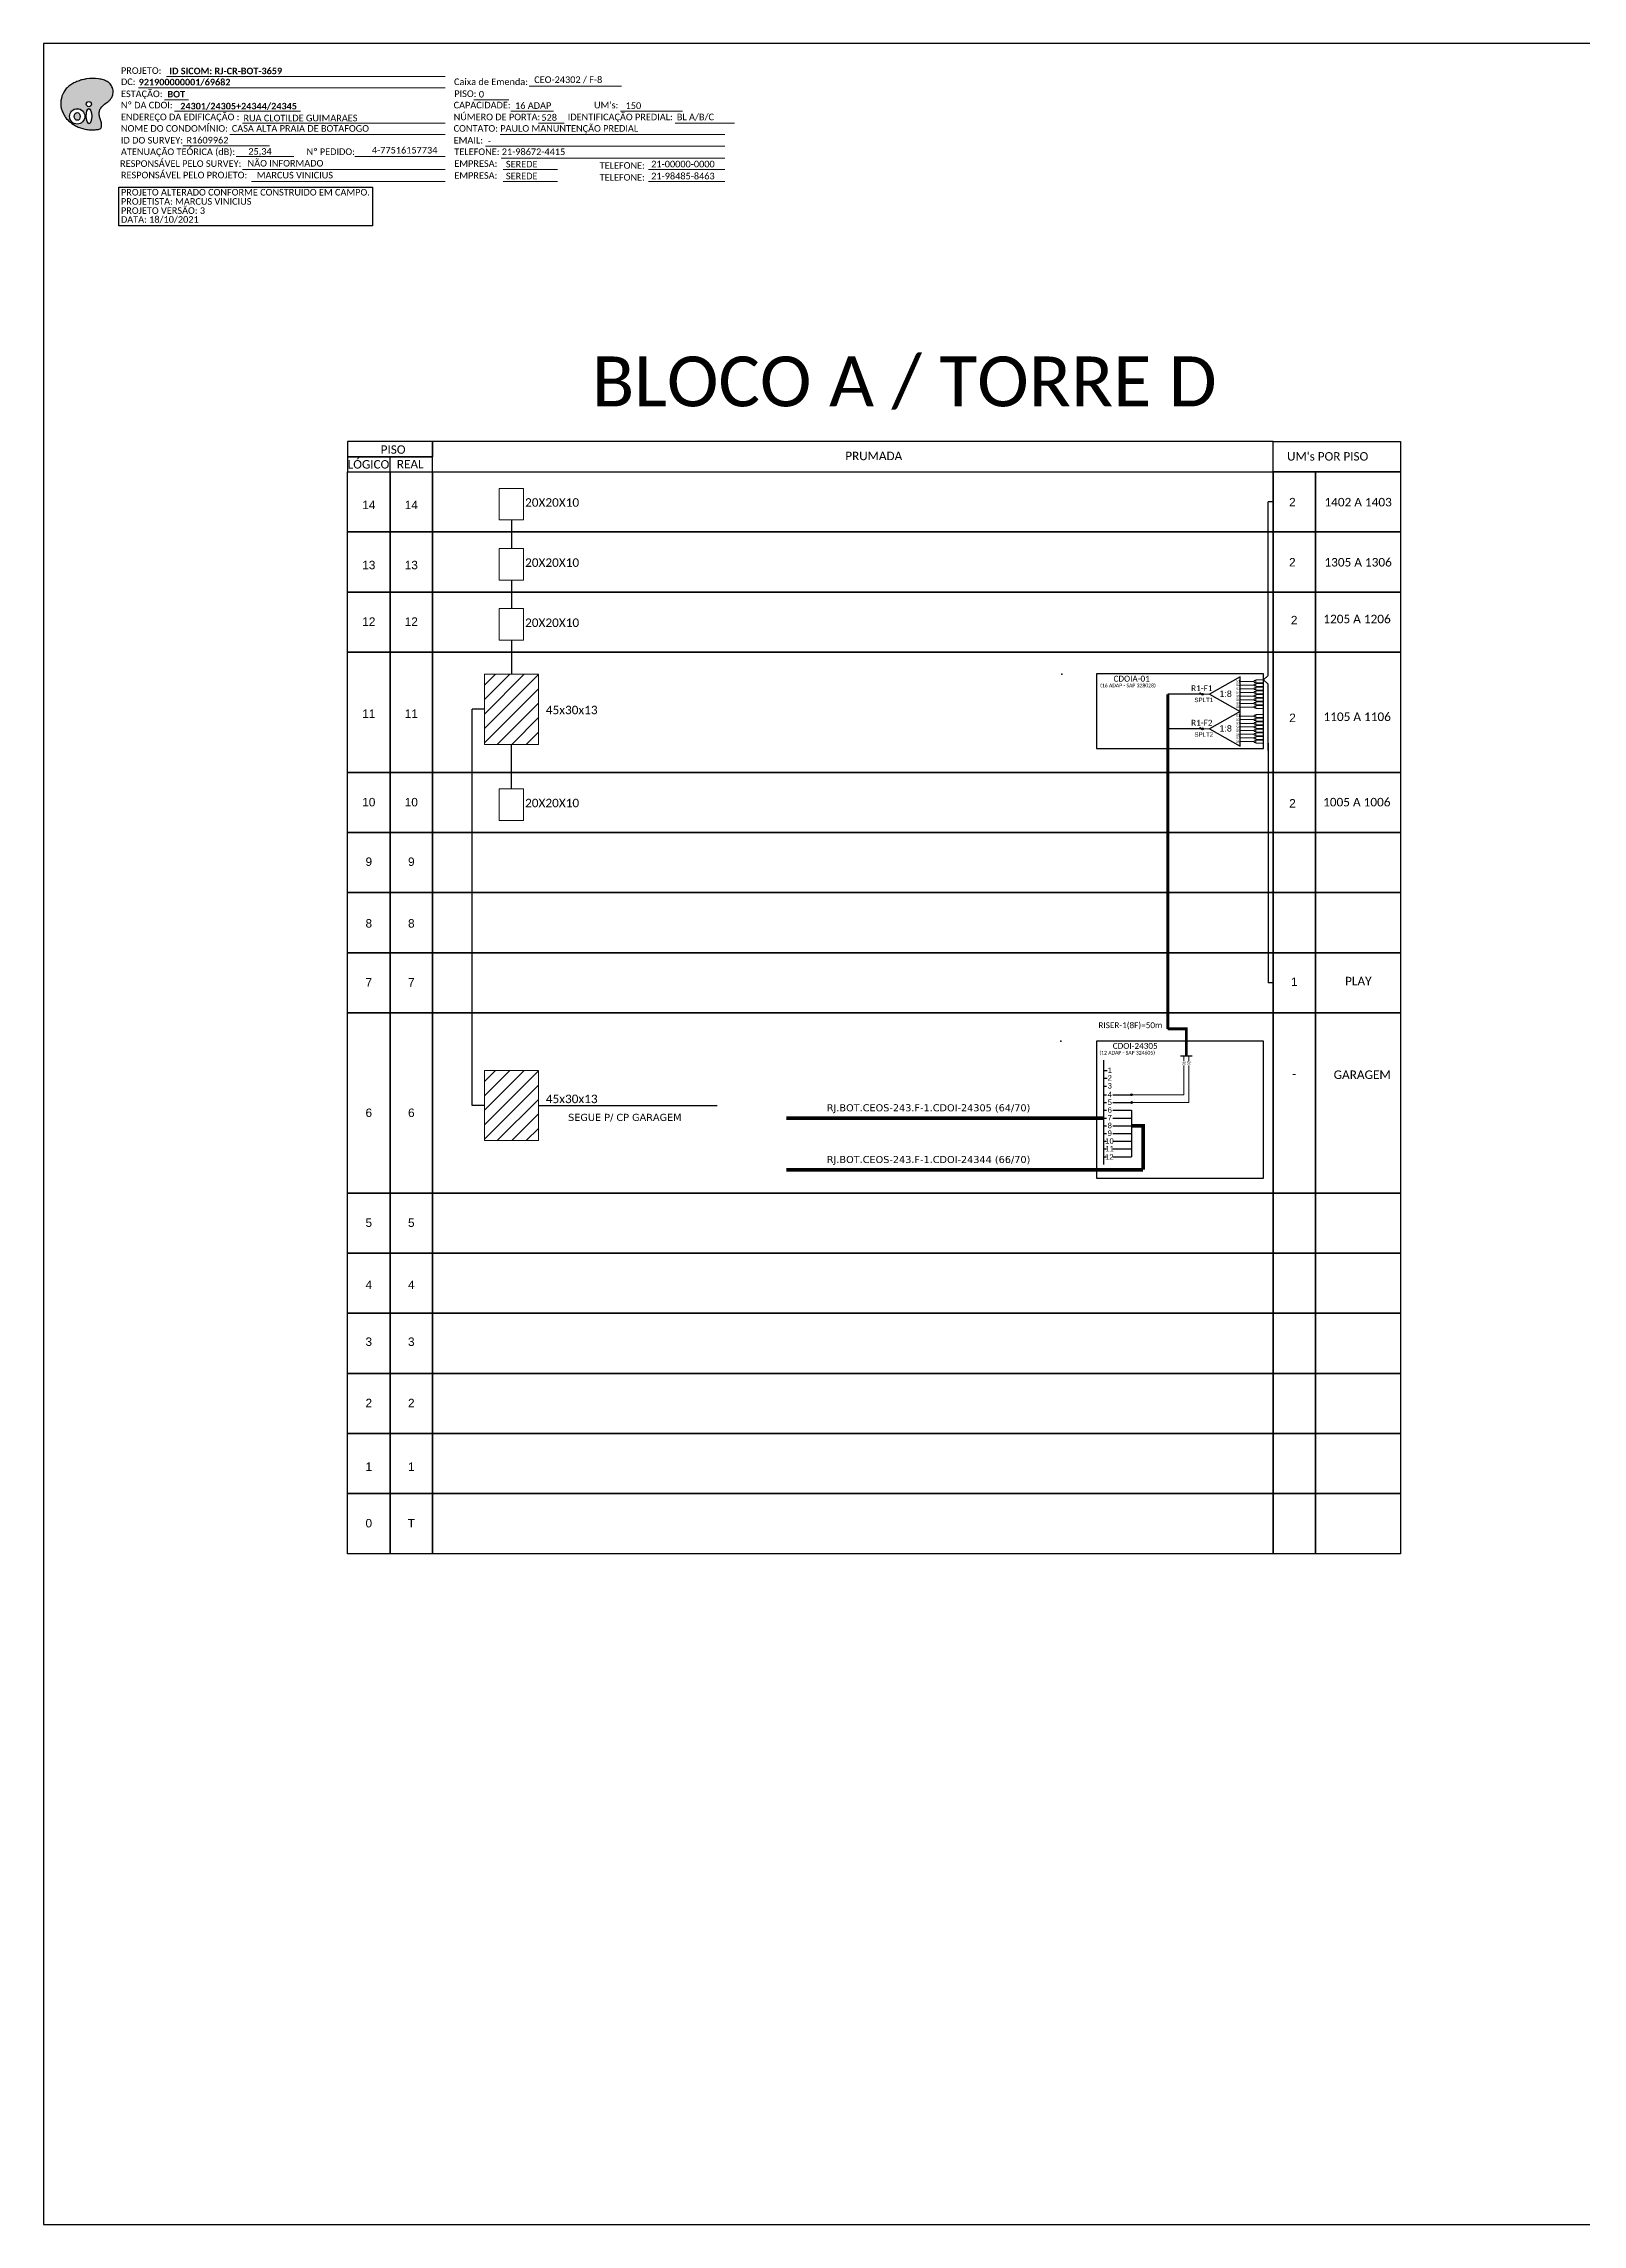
# Model space of a CAD drawing. Header units: inches. Extents: x 2352 to 7774, y -43 to 551.
# Drawn here: x 5109 to 5529, y -43 to 551 of the extents above; entities that cross this region are included whole.
import ezdxf
from ezdxf.enums import TextEntityAlignment as Align

# ---------------------------------------------------------------- set-up
doc = ezdxf.new("R2010")
doc.units = ezdxf.units.IN
doc.header["$MEASUREMENT"] = 0
doc.layers.add('40.1-ETIQUETAS', color=1, linetype='Continuous', lineweight=20)
doc.styles.add('ARIAL', font='arial.ttf')
doc.styles.add('siredit', font='verdana.ttf')
doc.styles.add('WMF-Calibri0', font='calibri.ttf')
doc.styles.add('WMF-Calibri1', font='calibrib.ttf')

# ---------------------------------------------------------------- blocks, each defined once
blk = doc.blocks.new('SPLT_1-8_SC-APC')
at = {"color": 1}
blk.add_lwpolyline([(-7.37, -2.1), (-17.04, -7.55), (-7.37, -13), (-7.37, -2.1)], dxfattribs=at)
at = {"color": 3, "lineweight": 0}
for points in [[(-2.99, -3.51), (-7.37, -3.51)], [(-7.37, -4.66), (-2.99, -4.66)], [(-7.37, -5.82), (-2.99, -5.82)], [(-2.41, -3.02), (-2.41, -4)], [(-2.41, -3.02), (0, -3.02)], [(-2.41, -4), (0, -4)], [(-2.41, -4.17), (-2.41, -5.16)], [(-2.41, -4.17), (0, -4.17)], [(-2.41, -5.16), (0, -5.16)], [(-2.41, -5.32), (-2.41, -6.31)], [(-2.41, -5.32), (0, -5.32)], [(-2.41, -6.31), (0, -6.31)], [(-2.41, -6.48), (-2.41, -7.46)], [(-2.41, -6.48), (0, -6.48)], [(-7.37, -6.97), (-2.99, -6.97)], [(-7.37, -8.12), (-2.99, -8.12)], [(-7.37, -9.28), (-2.99, -9.28)], [(-7.37, -10.43), (-2.99, -10.43)], [(-7.37, -11.58), (-2.99, -11.58)], [(-2.41, -7.46), (0, -7.46)], [(-2.41, -7.63), (-2.41, -8.62)], [(-2.41, -7.63), (0, -7.63)], [(-2.41, -8.62), (0, -8.62)], [(-2.41, -8.78), (-2.41, -9.77)], [(-2.41, -8.78), (0, -8.78)], [(-2.41, -9.77), (0, -9.77)], [(-2.41, -9.94), (-2.41, -10.92)], [(-2.41, -9.94), (0, -9.94)], [(-2.41, -10.92), (0, -10.92)], [(-2.41, -11.09), (-2.41, -12.08)], [(-2.41, -11.09), (0, -11.09)], [(-2.41, -12.08), (0, -12.08)]]:
    blk.add_lwpolyline(points, dxfattribs=at)
for points in [[(-2.99, -3.22), (-2.41, -3.22), (-2.41, -3.8), (-2.99, -3.8)], [(-2.99, -4.38), (-2.41, -4.38), (-2.41, -4.95), (-2.99, -4.95)], [(-2.99, -5.53), (-2.41, -5.53), (-2.41, -6.1), (-2.99, -6.1)], [(-2.99, -6.68), (-2.41, -6.68), (-2.41, -7.26), (-2.99, -7.26)], [(-2.99, -7.84), (-2.41, -7.84), (-2.41, -8.41), (-2.99, -8.41)], [(-2.99, -8.99), (-2.41, -8.99), (-2.41, -9.56), (-2.99, -9.56)], [(-2.99, -10.14), (-2.41, -10.14), (-2.41, -10.72), (-2.99, -10.72)], [(-2.99, -11.3), (-2.41, -11.3), (-2.41, -11.87), (-2.99, -11.87)]]:
    blk.add_lwpolyline(points, close=True, dxfattribs=at)
at = {"color": 1, "lineweight": 0}
blk.add_lwpolyline([(-17.04, -7.55), (-19.26, -7.55)], dxfattribs=at)
at = {"color": 1, "style": 'ARIAL'}
for s, height, p in [('1:8', 2, (-13.91, -8.4)), ('S1', 0.75, (-8.74, -3.78)), ('S2', 0.75, (-8.74, -4.97)), ('S3', 0.75, (-8.74, -6.18)), ('S4', 0.75, (-8.74, -7.36)), ('S5', 0.75, (-8.74, -8.57)), ('S6', 0.75, (-8.74, -9.69)), ('S7', 0.75, (-8.74, -10.78)), ('S8', 0.75, (-8.74, -11.9))]:
    blk.add_text(s, height=height, dxfattribs=at).set_placement(p)
blk = doc.blocks.new('SPLITTER_')
blk.add_point((0, 0))
at = {"style": 'ARIAL', "flags": 4}
blk.add_attdef('SPLT', (0, -3.26), '', height=1.5, dxfattribs=at)
blk = doc.blocks.new('A$C415C251F')
at = {"color": 3}
blk.add_point((0, 0), dxfattribs=at)
blk = doc.blocks.new('LEG_CDOIA8_C-SPLT_ESQ')
at = {"color": 3, "extrusion": (0, 0, -1), "xscale": -1, "zscale": -1}
blk.add_blockref('A$C415C251F', (0, 0), dxfattribs=at)
at = {"color": 1, "style": 'WMF-Calibri0', "flags": 4}
blk.add_attdef('MODELO', text='', height=1.5, dxfattribs=at).set_placement((22.54, -4.54), align=Align.CENTER)
blk.add_attdef('CDO', (21.44, -2.61), '', height=2, dxfattribs=at)
at = {"style": 'ARIAL', "flags": 4}
blk.add_attdef('SPLITAGEM', text='', height=1.5, dxfattribs=at).set_placement((18.61, -12.59), align=Align.CENTER)
blk = doc.blocks.new('OI')
h = blk.add_hatch(color=40)
edge = h.paths.add_edge_path()
edge.add_spline(control_points=[(4.35, -0.67), (3.92, -0.99), (3.26, -1.5), (2.81, -2.59), (2.9, -3.5), (3.06, -4.27), (3.31, -4.85), (3.37, -5.39), (3.4, -5.88), (3.2, -6.4), (2.54, -6.61), (1.65, -6.63), (0.55, -6.67), (-0.56, -6.42), (-1.61, -6.14), (-2.77, -5.61), (-3.92, -4.77), (-4.89, -3.7), (-5.34, -2.65), (-5.6, -1.94), (-5.85, -0.96), (-5.71, 0.47), (-5.1, 2.02), (-4.14, 3.02), (-3.3, 3.61), (-2.37, 4.16), (-1.36, 4.44), (-0.56, 4.7), (0.79, 4.85), (2.24, 4.97), (3.79, 4.57), (4.67, 4.21), (5.44, 3.65), (5.76, 2.99), (6.03, 2.21), (6.01, 1.46), (5.72, 0.64), (5.31, 0.08), (4.88, -0.38), (4.51, -0.55), (4.35, -0.67)], knot_values=[0, 0, 0, 0, 1.60434, 2.417191, 3.427595, 4.282808, 4.776746, 5.304182, 5.888771, 6.258406, 6.858137, 7.79129, 8.986195, 10.124242, 11.187857, 12.242908, 13.953784, 15.414161, 16.515391, 17.349188, 17.675853, 19.552021, 21.515531, 22.568638, 23.63245, 24.621084, 25.782718, 26.745347, 27.142653, 29.870543, 31.004649, 31.921532, 32.709589, 33.801391, 34.042471, 35.192333, 35.971461, 36.628871, 37.254359, 37.836911, 37.836911, 37.836911, 37.836911], degree=3, periodic=0)
h.paths.add_polyline_path([(1.13, -0.87, -1), (-0.04, -0.87, -1)], flags=16)
edge = h.paths.add_edge_path(flags=16)
edge.add_ellipse((0.56, -3.59), major_axis=(-0.02, 1.71), ratio=0.361305, start_angle=0, end_angle=360)
h.paths.add_polyline_path([(-0.36, -3.62, -1), (-3.8, -3.62, -1)], flags=16)
edge = h.paths.add_edge_path(flags=0)
edge.add_ellipse((-2.08, -3.62), major_axis=(0, 0.885), ratio=0.758294, start_angle=0, end_angle=360)
at = {"color": 40}
for centre, radius in [((-2.08, -3.62), 1.72), ((0.54, -0.87), 0.587)]:
    blk.add_circle(centre, radius, dxfattribs=at)
blk.add_ellipse((-2.08, -3.62), major_axis=(0, 0.885), ratio=0.758294, start_param=-3.141592653589792, end_param=3.141592653589792, dxfattribs=at)
blk.add_ellipse((0.56, -3.59), major_axis=(-0.02, 1.71), ratio=0.361305, dxfattribs=at)
at = {"color": 40, "start_tangent": (-0.800898, -0.598801), "end_tangent": (-0.800898, -0.598801)}
blk.add_spline([(4.35, -0.67), (3.2, -1.78), (2.9, -2.54), (2.92, -3.55), (3.12, -4.38), (3.28, -4.85), (3.37, -5.37), (3.35, -5.95), (3.2, -6.29), (2.66, -6.55), (1.73, -6.63), (0.54, -6.62), (-0.58, -6.41), (-1.6, -6.11), (-2.56, -5.67), (-3.95, -4.67), (-4.89, -3.56), (-5.37, -2.56), (-5.64, -1.78), (-5.72, -1.46), (-5.63, 0.42), (-4.84, 2.22), (-4.13, 2.99), (-3.27, 3.62), (-2.4, 4.09), (-1.3, 4.47), (-0.37, 4.72), (0.02, 4.77), (2.75, 4.8), (3.85, 4.53), (4.69, 4.16), (5.31, 3.68), (5.85, 2.73), (5.93, 2.5), (5.94, 1.35), (5.67, 0.62), (5.29, 0.08), (4.84, -0.36), (4.35, -0.67)], degree=3, dxfattribs=at)

msp = doc.modelspace()

# ---------------------------------------------------------------- hatches: boundary and pattern name
h = msp.add_hatch()
h.set_pattern_fill('ANSI31', color=1, scale=22.150909, style=0)
h.set_pattern_definition([(45, (-1599.8673, -254.5265), (-1.9578823, 1.9578823), [])])
h.paths.add_polyline_path([(5244.06, 379.07), (5229.39, 379.07), (5229.39, 359.98), (5244.06, 359.98)])
h = msp.add_hatch(color=3)
h.dxf.hatch_style = 1
edge = h.paths.add_edge_path()
edge.add_arc((5425.03, 373.63), 0.242, 0, 360)
h = msp.add_hatch(color=3)
h.dxf.hatch_style = 1
edge = h.paths.add_edge_path()
edge.add_arc((5425.03, 364.21), 0.242, 0, 360)
h = msp.add_hatch()
h.set_pattern_fill('ANSI31', color=1, scale=22.150909, style=0)
h.set_pattern_definition([(45, (-1599.8673, -362.478), (-1.9578823, 1.9578823), [])])
h.paths.add_polyline_path([(5244.06, 271.12), (5229.39, 271.12), (5229.39, 252.03), (5244.06, 252.03)])
h = msp.add_hatch(color=3)
h.dxf.hatch_style = 1
edge = h.paths.add_edge_path()
edge.add_arc((5405.69, 264.53), 0.242, 0, 360)
h = msp.add_hatch(color=3)
h.dxf.hatch_style = 1
edge = h.paths.add_edge_path()
edge.add_arc((5405.71, 262.42), 0.242, 0, 360)

# ---------------------------------------------------------------- linework, layer by layer
for points in [[(5109.25, -43.15), (5947.81, -43.15), (5947.81, 550.85), (5109.25, 550.85), (5109.25, -43.15)], [(5215.22, 434.21), (5444.25, 434.21), (5444.25, 442.43), (5215.22, 442.43), (5215.22, 442.43), (5215.22, 438.32)], [(5203.65, 434.21), (5203.65, 438.32)], [(5244.06, 261.57), (5292.79, 261.57)]]:
    msp.add_lwpolyline(points)
at = {"color": 7, "lineweight": 0}
for points in [[(5142.72, 541.85), (5218.69, 541.85)], [(5135.08, 538.8), (5218.69, 538.8)], [(5142.2, 535.53), (5148.75, 535.53)], [(5226.49, 535.57), (5235.97, 535.57)], [(5241.53, 539.3), (5266.67, 539.3)], [(5144.87, 532.46), (5179.25, 532.46)], [(5163.44, 529.22), (5218.69, 529.22)], [(5236.54, 532.46), (5248.16, 532.46)], [(5244.12, 529.22), (5251.07, 529.22)], [(5266.48, 532.46), (5283.34, 532.46)], [(5281.3, 529.22), (5297.47, 529.22)], [(5147.19, 523.04), (5170.82, 523.04)], [(5160.03, 526.11), (5218.69, 526.11)], [(5229.61, 522.87), (5294.88, 522.87)], [(5233.65, 526.11), (5294.88, 526.11)], [(5161.72, 520.07), (5177.39, 520.07)], [(5194.05, 520.08), (5218.55, 520.08)], [(5194.56, 520.09), (5218.71, 520.09)], [(5233.9, 519.63), (5294.88, 519.63)], [(5163.44, 516.52), (5218.69, 516.52)], [(5165.93, 513.28), (5218.69, 513.28)], [(5234.51, 516.52), (5249.31, 516.52)], [(5234.51, 513.28), (5249.31, 513.28)], [(5274.11, 516.52), (5294.88, 516.52)], [(5274.11, 513.28), (5294.88, 513.28)]]:
    msp.add_lwpolyline(points, dxfattribs=at)
at = {"color": 1}
for points in [[(5129.78, 511.79), (5198.85, 511.79), (5198.85, 501.23), (5129.78, 501.23)], [(5441.67, 379.16), (5396.16, 379.16), (5396.16, 358.83), (5441.67, 358.83)], [(5441.67, 279.16), (5396.16, 279.16), (5396.16, 241.86), (5441.67, 241.86)]]:
    msp.add_lwpolyline(points, close=True, dxfattribs=at)
at = {"color": 0}
for points in [[(5192.08, 438.32), (5215.22, 438.32), (5215.22, 442.43), (5192.08, 442.43)], [(5192.08, 434.21), (5215.22, 434.21), (5215.22, 438.32), (5192.08, 438.32)]]:
    msp.add_lwpolyline(points, close=True, dxfattribs=at)
for points in [[(5444.25, 442.43), (5478.96, 442.43), (5478.96, 434.21), (5444.25, 434.21)], [(5192.08, 434.21), (5203.65, 434.21), (5203.65, 417.83), (5192.08, 417.83)], [(5203.65, 434.21), (5215.22, 434.21), (5215.22, 417.83), (5203.65, 417.83)], [(5215.22, 434.21), (5444.25, 434.21), (5444.25, 417.83), (5215.22, 417.83)], [(5444.25, 434.21), (5455.82, 434.21), (5455.82, 417.83), (5444.25, 417.83)], [(5455.82, 434.21), (5478.96, 434.21), (5478.96, 417.83), (5455.82, 417.83)], [(5192.08, 417.83), (5203.65, 417.83), (5203.65, 401.46), (5192.08, 401.46)], [(5203.65, 417.83), (5215.22, 417.83), (5215.22, 401.46), (5203.65, 401.46)], [(5215.22, 417.83), (5444.25, 417.83), (5444.25, 401.46), (5215.22, 401.46)], [(5444.25, 417.83), (5455.82, 417.83), (5455.82, 401.46), (5444.25, 401.46)], [(5455.82, 417.83), (5478.96, 417.83), (5478.96, 401.46), (5455.82, 401.46)], [(5192.08, 401.46), (5203.65, 401.46), (5203.65, 385.09), (5192.08, 385.09)], [(5203.65, 401.46), (5215.22, 401.46), (5215.22, 385.09), (5203.65, 385.09)], [(5215.22, 401.46), (5444.25, 401.46), (5444.25, 385.09), (5215.22, 385.09)], [(5444.25, 401.46), (5455.82, 401.46), (5455.82, 385.09), (5444.25, 385.09)], [(5455.82, 401.46), (5478.96, 401.46), (5478.96, 385.09), (5455.82, 385.09)], [(5192.08, 385.09), (5203.65, 385.09), (5203.65, 352.35), (5192.08, 352.35)], [(5203.65, 385.09), (5215.22, 385.09), (5215.22, 352.35), (5203.65, 352.35)], [(5215.22, 385.09), (5444.25, 385.09), (5444.25, 352.35), (5215.22, 352.35)], [(5444.25, 385.09), (5455.82, 385.09), (5455.82, 352.35), (5444.25, 352.35)], [(5455.82, 385.09), (5478.96, 385.09), (5478.96, 352.35), (5455.82, 352.35)], [(5192.08, 352.35), (5203.65, 352.35), (5203.65, 335.97), (5192.08, 335.97)], [(5203.65, 352.35), (5215.22, 352.35), (5215.22, 335.97), (5203.65, 335.97)], [(5215.22, 352.35), (5444.25, 352.35), (5444.25, 335.97), (5215.22, 335.97)], [(5444.25, 352.35), (5455.82, 352.35), (5455.82, 335.97), (5444.25, 335.97)], [(5455.82, 352.35), (5478.96, 352.35), (5478.96, 335.97), (5455.82, 335.97)], [(5192.08, 335.97), (5203.65, 335.97), (5203.65, 319.6), (5192.08, 319.6)], [(5203.65, 335.97), (5215.22, 335.97), (5215.22, 319.6), (5203.65, 319.6)], [(5215.22, 335.97), (5444.25, 335.97), (5444.25, 319.6), (5215.22, 319.6)], [(5444.25, 335.97), (5455.82, 335.97), (5455.82, 319.6), (5444.25, 319.6)], [(5455.82, 335.97), (5478.96, 335.97), (5478.96, 319.6), (5455.82, 319.6)], [(5192.08, 319.6), (5203.65, 319.6), (5203.65, 303.23), (5192.08, 303.23)], [(5203.65, 319.6), (5215.22, 319.6), (5215.22, 303.23), (5203.65, 303.23)], [(5215.22, 319.6), (5444.25, 319.6), (5444.25, 303.23), (5215.22, 303.23)], [(5444.25, 319.6), (5455.82, 319.6), (5455.82, 303.23), (5444.25, 303.23)], [(5455.82, 319.6), (5478.96, 319.6), (5478.96, 303.23), (5455.82, 303.23)], [(5192.08, 303.23), (5203.65, 303.23), (5203.65, 286.86), (5192.08, 286.86)], [(5203.65, 303.23), (5215.22, 303.23), (5215.22, 286.86), (5203.65, 286.86)], [(5215.22, 303.23), (5444.25, 303.23), (5444.25, 286.86), (5215.22, 286.86)], [(5444.25, 303.23), (5455.82, 303.23), (5455.82, 286.86), (5444.25, 286.86)], [(5455.82, 303.23), (5478.96, 303.23), (5478.96, 286.86), (5455.82, 286.86)], [(5192.08, 286.86), (5203.65, 286.86), (5203.65, 237.74), (5192.08, 237.74)], [(5203.65, 286.86), (5215.22, 286.86), (5215.22, 237.74), (5203.65, 237.74)], [(5215.22, 286.86), (5444.25, 286.86), (5444.25, 237.74), (5215.22, 237.74)], [(5444.25, 286.86), (5455.82, 286.86), (5455.82, 237.74), (5444.25, 237.74)], [(5455.82, 286.86), (5478.96, 286.86), (5478.96, 237.74), (5455.82, 237.74)], [(5192.08, 237.74), (5203.65, 237.74), (5203.65, 221.37), (5192.08, 221.37)], [(5203.65, 237.74), (5215.22, 237.74), (5215.22, 221.37), (5203.65, 221.37)], [(5215.22, 237.74), (5444.25, 237.74), (5444.25, 221.37), (5215.22, 221.37)], [(5444.25, 237.74), (5455.82, 237.74), (5455.82, 221.37), (5444.25, 221.37)], [(5455.82, 237.74), (5478.96, 237.74), (5478.96, 221.37), (5455.82, 221.37)], [(5192.08, 221.37), (5203.65, 221.37), (5203.65, 205), (5192.08, 205)], [(5203.65, 221.37), (5215.22, 221.37), (5215.22, 205), (5203.65, 205)], [(5215.22, 221.37), (5444.25, 221.37), (5444.25, 205), (5215.22, 205)], [(5444.25, 221.37), (5455.82, 221.37), (5455.82, 205), (5444.25, 205)], [(5455.82, 221.37), (5478.96, 221.37), (5478.96, 205), (5455.82, 205)], [(5192.08, 205), (5203.65, 205), (5203.65, 188.63), (5192.08, 188.63)], [(5203.65, 205), (5215.22, 205), (5215.22, 188.63), (5203.65, 188.63)], [(5215.22, 205), (5444.25, 205), (5444.25, 188.63), (5215.22, 188.63)], [(5444.25, 205), (5455.82, 205), (5455.82, 188.63), (5444.25, 188.63)], [(5455.82, 205), (5478.96, 205), (5478.96, 188.63), (5455.82, 188.63)], [(5192.08, 188.63), (5203.65, 188.63), (5203.65, 172.26), (5192.08, 172.26)], [(5203.65, 188.63), (5215.22, 188.63), (5215.22, 172.26), (5203.65, 172.26)], [(5215.22, 188.63), (5444.25, 188.63), (5444.25, 172.26), (5215.22, 172.26)], [(5444.25, 188.63), (5455.82, 188.63), (5455.82, 172.26), (5444.25, 172.26)], [(5455.82, 188.63), (5478.96, 188.63), (5478.96, 172.26), (5455.82, 172.26)], [(5192.08, 172.26), (5203.65, 172.26), (5203.65, 155.88), (5192.08, 155.88)], [(5203.65, 172.26), (5215.22, 172.26), (5215.22, 155.88), (5203.65, 155.88)], [(5215.22, 172.26), (5444.25, 172.26), (5444.25, 155.88), (5215.22, 155.88)], [(5444.25, 172.26), (5455.82, 172.26), (5455.82, 155.88), (5444.25, 155.88)], [(5455.82, 172.26), (5478.96, 172.26), (5478.96, 155.88), (5455.82, 155.88)], [(5192.08, 155.88), (5203.65, 155.88), (5203.65, 139.51), (5192.08, 139.51)], [(5203.65, 155.88), (5215.22, 155.88), (5215.22, 139.51), (5203.65, 139.51)], [(5215.22, 155.88), (5444.25, 155.88), (5444.25, 139.51), (5215.22, 139.51)], [(5444.25, 155.88), (5455.82, 155.88), (5455.82, 139.51), (5444.25, 139.51)], [(5455.82, 155.88), (5478.96, 155.88), (5478.96, 139.51), (5455.82, 139.51)]]:
    msp.add_lwpolyline(points, close=True)
at = {"color": 0, "lineweight": 0}
for points in [[(5233.41, 429.71), (5240.03, 429.71), (5240.03, 421.09), (5233.41, 421.09)], [(5233.41, 413.33), (5240.03, 413.33), (5240.03, 404.71), (5233.41, 404.71)], [(5233.41, 396.96), (5240.03, 396.96), (5240.03, 388.34), (5233.41, 388.34)], [(5233.41, 347.85), (5240.03, 347.85), (5240.03, 339.23), (5233.41, 339.23)]]:
    msp.add_lwpolyline(points, close=True, dxfattribs=at)
at = {"color": 3}
for points in [[(5444.25, 426.02), (5442.92, 426.02)], [(5442.92, 378.75), (5442.92, 426.02)], [(5236.72, 421.09), (5236.72, 413.33)], [(5236.72, 404.71), (5236.72, 396.96)], [(5236.72, 388.34), (5236.72, 379.07)], [(5442.92, 378.75), (5441.67, 377.54), (5442.92, 376.33), (5442.92, 376.33)], [(5442.92, 358.34), (5442.92, 376.33)], [(5229.39, 261.57), (5226, 261.57), (5226, 369.53)], [(5229.39, 369.53), (5226, 369.53)], [(5236.72, 347.85), (5236.72, 359.98)], [(5442.92, 360.27), (5442.92, 295.04)], [(5444.25, 295.04), (5442.92, 295.04)], [(5398.08, 271.12), (5399.02, 271.12)]]:
    msp.add_lwpolyline(points, dxfattribs=at)
at = {"color": 1, "lineweight": 0}
for points in [[(5229.39, 379.07), (5244.06, 379.07), (5244.06, 359.98), (5229.39, 359.98)], [(5229.39, 271.12), (5244.06, 271.12), (5244.06, 252.03), (5229.39, 252.03)]]:
    msp.add_lwpolyline(points, close=True, dxfattribs=at)
at = {"color": 5, "const_width": 0.8}
for points in [[(5415.56, 373.61), (5415.56, 282.46)], [(5420.62, 275.15), (5420.62, 282.46), (5415.56, 282.46)]]:
    msp.add_lwpolyline(points, dxfattribs=at)
at = {"color": 5}
for points in [[(5425.03, 373.63), (5415.56, 373.63)], [(5425.03, 364.21), (5415.56, 364.21)], [(5419.03, 275.15), (5422.22, 275.15)], [(5398.08, 264.53), (5398.88, 264.53)], [(5400.6, 264.53), (5405.69, 264.53)]]:
    msp.add_lwpolyline(points, dxfattribs=at)
at = {"color": 1}
for points in [[(5398.08, 273.97), (5398.08, 245.53)], [(5398.08, 272.47), (5398.08, 259.7)], [(5398.08, 262.42), (5398.88, 262.42)], [(5400.6, 262.42), (5405.69, 262.42)], [(5405.69, 260.31), (5405.69, 247.66)]]:
    msp.add_lwpolyline(points, dxfattribs=at)
at = {"color": 5, "lineweight": 0}
for points in [[(5419.91, 275.15), (5419.91, 273.7)], [(5421.25, 275.15), (5421.25, 273.7)], [(5419.91, 272.39), (5419.91, 264.53)], [(5421.25, 272.39), (5421.25, 262.42)], [(5405.69, 264.53), (5419.91, 264.53)], [(5405.71, 262.42), (5421.25, 262.42)], [(5419.91, 266.47), (5419.91, 266.45)]]:
    msp.add_lwpolyline(points, dxfattribs=at)
at = {"color": 2}
msp.add_lwpolyline([(5398.08, 269.01), (5399.02, 269.01)], dxfattribs=at)
at = {"color": 0}
msp.add_lwpolyline([(5398.08, 266.9), (5398.88, 266.9)], dxfattribs=at)
at = {"color": 1, "const_width": 1}
for points in [[(5311.63, 258.2), (5398.08, 258.2)], [(5405.69, 256.09), (5408.84, 256.09), (5408.84, 244.1)], [(5311.63, 244.1), (5408.84, 244.1)]]:
    msp.add_lwpolyline(points, dxfattribs=at)
at = {"color": 190}
for points in [[(5398.08, 260.31), (5398.88, 260.31)], [(5400.6, 260.31), (5405.69, 260.31)]]:
    msp.add_lwpolyline(points, dxfattribs=at)
at = {"color": 36}
for points in [[(5398.08, 258.2), (5398.88, 258.2)], [(5400.6, 258.2), (5405.69, 258.2)]]:
    msp.add_lwpolyline(points, dxfattribs=at)
at = {"color": 6}
for points in [[(5398.08, 256.09), (5398.88, 256.09)], [(5400.6, 256.09), (5405.69, 256.09)]]:
    msp.add_lwpolyline(points, dxfattribs=at)
at = {"color": 250}
for points in [[(5398.08, 253.99), (5398.88, 253.99)], [(5400.6, 253.99), (5405.69, 253.99)]]:
    msp.add_lwpolyline(points, dxfattribs=at)
at = {"color": 252}
for points in [[(5398.08, 251.88), (5398.88, 251.88)], [(5400.6, 251.88), (5405.69, 251.88)]]:
    msp.add_lwpolyline(points, dxfattribs=at)
at = {"color": 32}
for points in [[(5398.08, 249.77), (5398.88, 249.77)], [(5400.6, 249.77), (5405.69, 249.77)]]:
    msp.add_lwpolyline(points, dxfattribs=at)
at = {"color": 161}
for points in [[(5398.08, 247.66), (5398.88, 247.66)], [(5400.6, 247.66), (5405.69, 247.66)]]:
    msp.add_lwpolyline(points, dxfattribs=at)
at = {"color": 3}
for centre in [(5425.03, 373.63), (5425.03, 364.21), (5405.69, 264.53), (5405.71, 262.42)]:
    msp.add_circle(centre, 0.242, dxfattribs=at)

# ---------------------------------------------------------------- block references
at = {"color": 7, "xscale": 1.213923925196705, "yscale": 1.21392392515554, "zscale": 1.213923925163967, "rotation": 0.153289602326381}
msp.add_blockref('OI', (5120.92, 535.43), dxfattribs=at)
at = {"color": 3}
ref = msp.add_blockref('LEG_CDOIA8_C-SPLT_ESQ', (5386.68, 379.14), dxfattribs=dict(at, xscale=0.8000000000465661, yscale=0.7999999999883585, zscale=0.8))
ref.add_attrib('CDO', 'CDOIA-01', (5400.78, 377.06), dxfattribs={"color": 1, "height": 1.6, "style": 'WMF-Calibri0'})
ref.add_attrib('MODELO', '(16 ADAP - SAP 328028)', dxfattribs={"color": 1, "height": 1, "style": 'WMF-Calibri0'}).set_placement((5404.71, 375.52), align=Align.CENTER)
at = {"color": 3, "xscale": 0.8640000000502823, "yscale": 0.8639999999874135, "zscale": 0.8640000000000001}
for p in [(5441.67, 380.15), (5441.67, 370.73)]:
    msp.add_blockref('SPLT_1-8_SC-APC', p, dxfattribs=at)
ref = msp.add_blockref('SPLITTER_', (5424.36, 373.92), dxfattribs=dict(xscale=0.8000000000465661, yscale=0.7999999999883585, zscale=0.8))
ref.add_attrib('SPLT', 'SPLT1', (5422.81, 371.47), dxfattribs={"height": 1.2, "style": 'ARIAL'})
ref = msp.add_blockref('SPLITTER_', (5424.36, 364.5), dxfattribs=dict(xscale=0.8000000000465661, yscale=0.7999999999883585, zscale=0.8))
ref.add_attrib('SPLT', 'SPLT2', (5422.81, 362.06), dxfattribs={"height": 1.2, "style": 'ARIAL'})
at = {"color": 3}
ref = msp.add_blockref('LEG_CDOIA8_C-SPLT_ESQ', (5386.46, 279.12), dxfattribs=dict(at, xscale=0.8000000000465661, yscale=0.7999999999883585, zscale=0.8))
ref.add_attrib('CDO', 'CDOI-24305', (5400.57, 277.04), dxfattribs={"color": 1, "height": 1.6, "style": 'WMF-Calibri0'})
ref.add_attrib('MODELO', '(12 ADAP - SAP 324605)', dxfattribs={"color": 1, "height": 1, "style": 'WMF-Calibri0'}).set_placement((5404.5, 275.49), align=Align.CENTER)

# ---------------------------------------------------------------- texts
at = {"color": 7, "lineweight": 0, "style": 'WMF-Calibri0'}
for s, height, p in [('DC:', 1.793, (5130.32, 539.55)), ('PROJETO:', 1.793, (5130.32, 542.6)), ('Caixa de Emenda:', 1.7927, (5221.08, 539.55)), ('ESTAÇÃO:', 1.793, (5130.32, 536.27)), ('Nº DA CDOI:', 1.7927, (5130.32, 533.2)), ('CAPACIDADE:', 1.7927, (5220.97, 533.2)), ('PISO:', 1.793, (5221.15, 536.31)), ("UM's:", 1.793, (5259.21, 533.2)), ('ENDEREÇO DA EDIFICAÇÃO :', 1.7927, (5130.32, 529.97)), ('NOME DO CONDOMÍNIO:', 1.7927, (5130.32, 526.85)), ('CASA ALTA PRAIA DE BOTAFOGO', 1.7927, (5160.53, 526.85)), ('CONTATO: PAULO MANUNTENÇÃO PREDIAL', 1.7927, (5220.97, 526.85)), ('NÚMERO DE PORTA:', 1.7927, (5220.97, 529.97)), ('IDENTIFICAÇÃO PREDIAL:', 1.7927, (5252.05, 529.97)), ('BL A/B/C', 1.793, (5281.79, 529.97)), ('ATENUAÇÃO TEÓRICA (dB):', 1.7927, (5130.32, 520.5)), ('ID DO SURVEY:', 1.7927, (5130.32, 523.62)), ('EMAIL:', 1.793, (5220.97, 523.62)), ('RESPONSÁVEL PELO SURVEY:', 1.7927, (5130.08, 517.27)), ('Nº PEDIDO:', 1.793, (5180.91, 520.51)), ('TELEFONE: 21-98672-4415', 1.7927, (5221.15, 520.5)), ('EMPRESA:', 1.793, (5221.15, 517.27)), ('TELEFONE:', 1.793, (5260.75, 516.76)), ('RESPONSÁVEL PELO PROJETO:', 1.7927, (5130.32, 514.15)), ('EMPRESA:', 1.793, (5221.15, 514.03)), ('TELEFONE:', 1.793, (5260.75, 513.53))]:
    msp.add_text(s, height=height, dxfattribs=at).set_placement(p)
at = {"color": 7, "linetype": 'Continuous'}
for s, height, style, p in [('921900000001/69682', 1.7927, 'WMF-Calibri1', (5135.16, 539.46)), ('ID SICOM: RJ-CR-BOT-3659', 1.7927, 'WMF-Calibri1', (5143.52, 542.5)), ('CEO-24302 / F-8', 1.7927, 'WMF-Calibri0', (5242.93, 540.13)), ('BOT', 1.793, 'WMF-Calibri1', (5143, 536.18)), ('0', 1.79, 'WMF-Calibri0', (5227.84, 536.17)), ('RUA CLOTILDE GUIMARAES', 1.7927, 'WMF-Calibri0', (5163.7, 529.68)), ('528', 1.793, 'WMF-Calibri0', (5244.88, 529.82)), ('-', 1.79, 'WMF-Calibri0', (5230.32, 523.47)), ('NÃO INFORMADO', 1.7927, 'WMF-Calibri0', (5164.83, 517.36)), ('SEREDE', 1.793, 'WMF-Calibri0', (5235.21, 517.12)), ('21-00000-0000', 1.7927, 'WMF-Calibri0', (5274.81, 517.14)), ('MARCUS VINICIUS', 1.7927, 'WMF-Calibri0', (5167.32, 514.12)), ('SEREDE', 1.793, 'WMF-Calibri0', (5235.21, 513.88)), ('21-98485-8463', 1.7927, 'WMF-Calibri0', (5274.81, 513.88))]:
    msp.add_text(s, height=height, dxfattribs=dict(at, style=style)).set_placement(p)
at = {"color": 7, "linetype": 'Continuous', "style": 'WMF-Calibri1'}
msp.add_text('24301/24305+24344/24345', height=1.7927, dxfattribs=at).set_placement((5162.38, 532.92), align=Align.CENTER)
at = {"color": 0, "linetype": 'Continuous', "style": 'WMF-Calibri0'}
for s, p in [('16 ADAP', (5237.71, 533.08)), ('150', (5267.83, 533.05)), ('R1609962', (5148.18, 523.65))]:
    msp.add_text(s, height=1.793, dxfattribs=at).set_placement(p)
at = {"color": 7, "style": 'WMF-Calibri0'}
msp.add_text('4-77516157734', height=1.7927, dxfattribs=at).set_placement((5198.7, 520.92))
at = {"color": 0, "lineweight": 0, "style": 'WMF-Calibri0'}
msp.add_text('25,34', height=1.793, dxfattribs=at).set_placement((5165.03, 520.59))
at = {"color": 1, "lineweight": 0, "style": 'WMF-Calibri0'}
for s, p in [('PROJETO ALTERADO CONFORME CONSTRUIDO EM CAMPO.', (5130.32, 509.46)), ('PROJETISTA: MARCUS VINICIUS', (5130.32, 506.96)), ('PROJETO VERSÃO: 3', (5130.32, 504.47)), ('DATA: 18/10/2021', (5130.32, 502.05))]:
    msp.add_text(s, height=1.7927, dxfattribs=at).set_placement(p)
at = {"color": 0, "style": 'WMF-Calibri0'}
for s, height, p in [('BLOCO A / TORRE D', 13.6009, (5258.65, 452.03)), ('     PISO', 2.3, (5197.04, 439.13)), ('PRUMADA', 2.3, (5327.68, 437.39)), ("UM's POR PISO", 2.3, (5448.06, 437.27)), ('  LÓGICO', 2.3, (5190.49, 435.1)), ('    REAL', 2.3, (5202.26, 435.15))]:
    msp.add_text(s, height=height, dxfattribs=at).set_placement(p)
for s, height, style, p in [('20X20X10', 2.317, 'WMF-Calibri0', (5240.44, 424.7)), ('1402 A 1403', 2.317, 'WMF-Calibri0', (5458.24, 424.79)), ('20X20X10', 2.317, 'WMF-Calibri0', (5240.44, 408.33)), ('1305 A 1306', 2.317, 'WMF-Calibri0', (5458.24, 408.42)), ('20X20X10', 2.317, 'WMF-Calibri0', (5240.44, 391.95)), ('1205 A 1206', 2.317, 'WMF-Calibri0', (5457.94, 392.97)), ('45x30x13', 2.317, 'WMF-Calibri0', (5246.09, 368.18)), ('1105 A 1106', 2.317, 'WMF-Calibri0', (5457.99, 366.34)), ('20X20X10', 2.317, 'WMF-Calibri0', (5240.44, 342.84)), ('1005 A 1006', 2.317, 'WMF-Calibri0', (5457.88, 343.08)), ('PLAY', 2.317, 'WMF-Calibri0', (5463.86, 294.34)), ('3', 1.5, 'ARIAL', (5399.17, 266.23)), ('2', 1.5, 'ARIAL', (5399.17, 268.34)), ('1', 1.5, 'ARIAL', (5399.17, 270.45)), ('GARAGEM', 2.317, 'WMF-Calibri0', (5460.76, 268.84)), ('45x30x13', 2.317, 'WMF-Calibri0', (5246.09, 262.25)), ('4', 1.5, 'ARIAL', (5399.17, 263.85)), ('5', 1.5, 'ARIAL', (5399.17, 261.75)), ('8', 1.5, 'ARIAL', (5399.17, 255.42)), ('6', 1.5, 'ARIAL', (5399.17, 259.64)), ('7', 1.5, 'ARIAL', (5399.17, 257.53)), ('10', 1.5, 'ARIAL', (5398.51, 251.2)), ('11', 1.5, 'ARIAL', (5398.56, 249.09)), ('9', 1.5, 'ARIAL', (5399.17, 253.31)), ('12', 1.5, 'ARIAL', (5398.47, 246.82))]:
    msp.add_text(s, height=height, dxfattribs=dict(style=style)).set_placement(p)
at = {"color": 5, "style": 'WMF-Calibri0'}
for s, p in [('R1-F1', (5421.93, 374.48)), ('R1-F2', (5421.93, 365.06)), ('RISER-1(8F)=50m', (5396.66, 282.68))]:
    msp.add_text(s, height=1.6, dxfattribs=at).set_placement(p)
at = {"style": 'ARIAL'}
for s, p in [('01', (5419.96, 273.12)), ('02', (5421.3, 273.12))]:
    msp.add_text(s, height=0.75, rotation=90, dxfattribs=at).set_placement(p, align=Align.MIDDLE_CENTER)
at = {"style": 'ARIAL', "flags": 12}
for tag, p in [('14', (5197.86, 425.19)), ('14', (5209.44, 425.19)), ('2', (5449.5, 425.95)), ('13', (5197.86, 408.82)), ('13', (5209.44, 408.82)), ('2', (5449.5, 409.58)), ('12', (5197.86, 393.41)), ('12', (5209.44, 393.41)), ('2', (5449.99, 393.82)), ('11', (5197.86, 368.33)), ('11', (5209.44, 368.33)), ('2', (5449.54, 367.19)), ('10', (5197.86, 344.24)), ('10', (5209.44, 344.24)), ('2', (5449.54, 343.92)), ('9', (5197.86, 328.02)), ('9', (5209.44, 328.02)), ('8', (5197.86, 311.22)), ('8', (5209.44, 311.22)), ('7', (5197.86, 295.16)), ('7', (5209.44, 295.16)), ('1', (5450.01, 295.29)), ('-', (5450.01, 270.29)), ('6', (5197.86, 259.63)), ('6', (5209.44, 259.63)), ('5', (5197.86, 229.69)), ('5', (5209.44, 229.69)), ('4', (5197.86, 212.77)), ('4', (5209.44, 212.77)), ('3', (5197.86, 197.27)), ('3', (5209.44, 197.27)), ('2', (5197.86, 180.58)), ('2', (5209.44, 180.58)), ('1', (5197.86, 163.24)), ('1', (5209.44, 163.24)), ('0', (5197.86, 147.84)), ('T', (5209.44, 147.84))]:
    msp.add_attdef(tag, text='XX', height=2.3, dxfattribs=at).set_placement(p, align=Align.MIDDLE_CENTER)
at = {"layer": '40.1-ETIQUETAS', "color": 1, "style": 'siredit'}
for s, p in [('RJ.BOT.CEOS-243.F-1.CDOI-24305 (64/70)', (5350.38, 260.99)), ('RJ.BOT.CEOS-243.F-1.CDOI-24344 (66/70)', (5350.38, 246.9))]:
    msp.add_text(s, height=1.9246, dxfattribs=at).set_placement(p, align=Align.MIDDLE_CENTER)
at = {"layer": '40.1-ETIQUETAS', "color": 0, "style": 'siredit'}
msp.add_text('SEGUE P/ CP GARAGEM', height=1.9246, dxfattribs=at).set_placement((5267.62, 258.38), align=Align.MIDDLE_CENTER)

doc.saveas('drawing.dxf')
